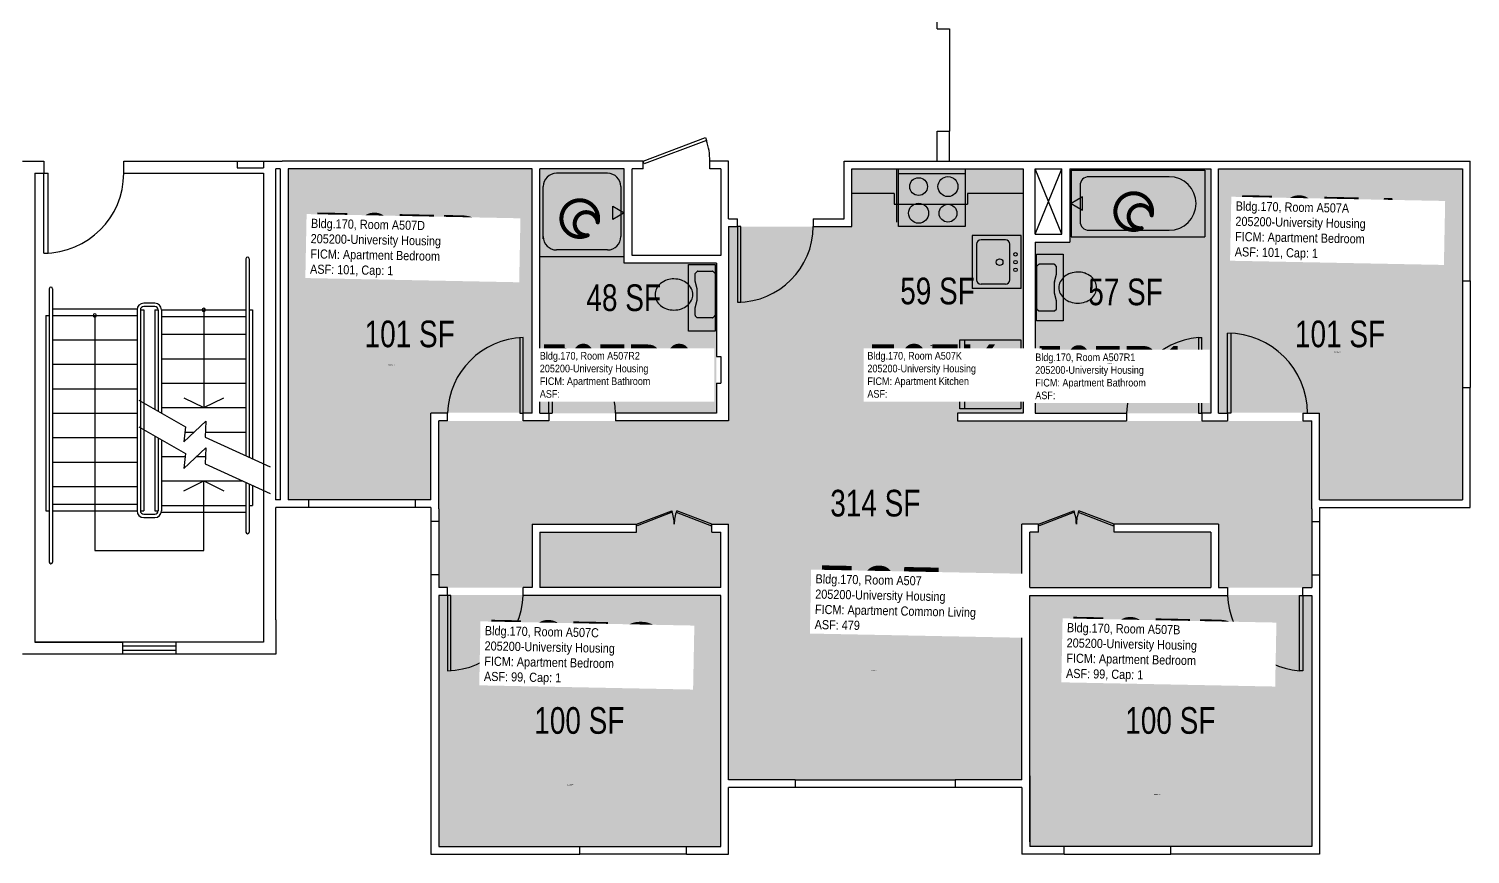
# Model space of a CAD drawing. Header units: inches. Extents: x -88 to 2438, y -52 to 1673.
# Drawn here: x 1789 to 2438, y -52 to 320 of the extents above; entities that cross this region are included whole.
import ezdxf
from ezdxf.enums import TextEntityAlignment as Align

# ---------------------------------------------------------------- set-up
doc = ezdxf.new("R2010")
doc.units = ezdxf.units.IN
doc.header["$LTSCALE"] = 10
doc.header["$MEASUREMENT"] = 0
doc.layers.get('0').update_dxf_attribs({"linetype": 'CONTINUOUS'})
for name, color, linetype in [('A-DOOR', 2, 'CONTINUOUS'), ('A-FLOR', 3, 'CONTINUOUS'), ('A-GLAZ', 1, 'CONTINUOUS'), ('A-IDEN-ICON', 4, 'CONTINUOUS'), ('A-IDEN-RNUM', 7, 'CONTINUOUS'), ('A-IDEN-SNUM', 4, 'CONTINUOUS'), ('A-IDEN-VNUM', 4, 'CONTINUOUS'), ('A-WALL', 5, 'CONTINUOUS'), ('AREA-TEXT', 3, 'CONTINUOUS'), ('Rooms-Category-Color', 7, 'CONTINUOUS'), ('Rooms-College-Color', 7, 'CONTINUOUS'), ('Rooms-Department-Color', 7, 'CONTINUOUS'), ('Rooms-Division-Color', 7, 'CONTINUOUS'), ('Rooms-Information', 7, 'CONTINUOUS')]:
    doc.layers.add(name, color=color, linetype=linetype)
doc.styles.add('CP_AREA', font='arial.ttf', dxfattribs={"height": 15})
doc.styles.add('CP_ROOMSNUMBER', font='arial.ttf', dxfattribs={"height": 1})
doc.styles.add('CP_ROOMVNUMBER', font='arial.ttf', dxfattribs={"width": 0.85, "height": 0.075})

# ---------------------------------------------------------------- blocks, each defined once
blk = doc.blocks.new('CPBATH')
at = {"color": 0, "linetype": 'ByBlock', "const_width": 0.0127}
for points in [[(0.0571, 0.0168, 0.861492), (-0.0551, 0, 1)], [(-0.0551, 0, 0.726902), (0.0487, -0.0337, 1)], [(0.0571, 0.0168, 0.729002), (-0.0084, -0.0042, 1)], [(-0.0084, -0.0042, 0.609468), (0.0487, -0.0337, 1)]]:
    blk.add_lwpolyline(points, format="xyb", dxfattribs=at)
at = {"color": 0, "linetype": 'ByBlock', "const_width": 0.00637}
for points in [[(0.0544, 0.0152, 1), (0.0599, 0.0184, 1)], [(0.0459, -0.0353, 1), (0.0515, -0.0321, 1)]]:
    blk.add_lwpolyline(points, format="xyb", close=True, dxfattribs=at)

msp = doc.modelspace()

# ---------------------------------------------------------------- hatches: boundary and pattern name
at = {"layer": 'Rooms-Category-Color', "true_color": 0x728ef3}
for points in [[(1969.54, 107.83), (1905.29, 107.83), (1905.29, 256.83), (2015.04, 256.83), (2015.04, 146.83), (1969.54, 146.83)], [(2056.75, 256.65), (2056.75, 214.15), (2098.25, 214.15), (2098.25, 146.65), (2018.75, 146.65), (2018.75, 256.65)], [(2159.25, 256.65), (2236.25, 256.65), (2236.25, 146.65), (2159.25, 146.65)], [(2257.25, 256.65), (2320.75, 256.65), (2320.75, 146.65), (2241.75, 146.65), (2241.75, 223.65), (2257.25, 223.65)], [(2433.79, 107.83), (2369.54, 107.83), (2369.54, 146.83), (2324.04, 146.83), (2324.04, 256.83), (2433.79, 256.83)], [(1973.25, 68.15), (1973.25, 143.15), (2103.75, 143.15), (2103.75, 230.65), (2159.25, 230.65), (2159.25, 146.65), (2206.76, 146.65), (2206.76, 143.15), (2366.25, 143.15), (2366.25, 68.15), (2324.25, 68.15), (2324.25, 96.65), (2277.25, 96.65), (2277.25, 93.15), (2320.75, 93.15), (2320.75, 68.15), (2239.25, 68.15), (2239.25, 93.15), (2243.25, 93.15), (2243.25, 96.65), (2235.75, 96.65), (2235.75, -18.35), (2103.75, -18.35), (2103.75, 96.65), (2096.25, 96.65), (2096.25, 93.15), (2100.25, 93.15), (2100.25, 68.15), (2018.75, 68.15), (2018.75, 93.15), (2062.25, 93.15), (2062.25, 96.65), (2015.25, 96.65), (2015.25, 68.15)], [(2100.04, -48.17), (1973.04, -48.17), (1973.04, 64.83), (2100.04, 64.83)], [(2239.04, -48.17), (2239.04, 64.83), (2366.04, 64.83), (2366.04, -48.17)]]:
    msp.add_hatch(color=171, dxfattribs=at).paths.add_polyline_path(points)
at = {"layer": 'Rooms-College-Color', "true_color": 0xadadad}
for points in [[(1969.54, 107.83), (1905.29, 107.83), (1905.29, 256.83), (2015.04, 256.83), (2015.04, 146.83), (1969.54, 146.83)], [(2056.75, 256.65), (2056.75, 214.15), (2098.25, 214.15), (2098.25, 146.65), (2018.75, 146.65), (2018.75, 256.65)], [(2159.25, 256.65), (2236.25, 256.65), (2236.25, 146.65), (2159.25, 146.65)], [(2257.25, 256.65), (2320.75, 256.65), (2320.75, 146.65), (2241.75, 146.65), (2241.75, 223.65), (2257.25, 223.65)], [(2433.79, 107.83), (2369.54, 107.83), (2369.54, 146.83), (2324.04, 146.83), (2324.04, 256.83), (2433.79, 256.83)], [(1973.25, 68.15), (1973.25, 143.15), (2103.75, 143.15), (2103.75, 230.65), (2159.25, 230.65), (2159.25, 146.65), (2206.76, 146.65), (2206.76, 143.15), (2366.25, 143.15), (2366.25, 68.15), (2324.25, 68.15), (2324.25, 96.65), (2277.25, 96.65), (2277.25, 93.15), (2320.75, 93.15), (2320.75, 68.15), (2239.25, 68.15), (2239.25, 93.15), (2243.25, 93.15), (2243.25, 96.65), (2235.75, 96.65), (2235.75, -18.35), (2103.75, -18.35), (2103.75, 96.65), (2096.25, 96.65), (2096.25, 93.15), (2100.25, 93.15), (2100.25, 68.15), (2018.75, 68.15), (2018.75, 93.15), (2062.25, 93.15), (2062.25, 96.65), (2015.25, 96.65), (2015.25, 68.15)], [(2100.04, -48.17), (1973.04, -48.17), (1973.04, 64.83), (2100.04, 64.83)], [(2239.04, -48.17), (2239.04, 64.83), (2366.04, 64.83), (2366.04, -48.17)]]:
    msp.add_hatch(color=253, dxfattribs=at).paths.add_polyline_path(points)
at = {"layer": 'Rooms-Department-Color', "true_color": 0x604aed}
for points in [[(1969.54, 107.83), (1905.29, 107.83), (1905.29, 256.83), (2015.04, 256.83), (2015.04, 146.83), (1969.54, 146.83)], [(2056.75, 256.65), (2056.75, 214.15), (2098.25, 214.15), (2098.25, 146.65), (2018.75, 146.65), (2018.75, 256.65)], [(2159.25, 256.65), (2236.25, 256.65), (2236.25, 146.65), (2159.25, 146.65)], [(2257.25, 256.65), (2320.75, 256.65), (2320.75, 146.65), (2241.75, 146.65), (2241.75, 223.65), (2257.25, 223.65)], [(2433.79, 107.83), (2369.54, 107.83), (2369.54, 146.83), (2324.04, 146.83), (2324.04, 256.83), (2433.79, 256.83)], [(1973.25, 68.15), (1973.25, 143.15), (2103.75, 143.15), (2103.75, 230.65), (2159.25, 230.65), (2159.25, 146.65), (2206.76, 146.65), (2206.76, 143.15), (2366.25, 143.15), (2366.25, 68.15), (2324.25, 68.15), (2324.25, 96.65), (2277.25, 96.65), (2277.25, 93.15), (2320.75, 93.15), (2320.75, 68.15), (2239.25, 68.15), (2239.25, 93.15), (2243.25, 93.15), (2243.25, 96.65), (2235.75, 96.65), (2235.75, -18.35), (2103.75, -18.35), (2103.75, 96.65), (2096.25, 96.65), (2096.25, 93.15), (2100.25, 93.15), (2100.25, 68.15), (2018.75, 68.15), (2018.75, 93.15), (2062.25, 93.15), (2062.25, 96.65), (2015.25, 96.65), (2015.25, 68.15)], [(2100.04, -48.17), (1973.04, -48.17), (1973.04, 64.83), (2100.04, 64.83)], [(2239.04, -48.17), (2239.04, 64.83), (2366.04, 64.83), (2366.04, -48.17)]]:
    msp.add_hatch(color=173, dxfattribs=at).paths.add_polyline_path(points)
at = {"layer": 'Rooms-Division-Color', "true_color": 0x604aed}
for points in [[(1969.54, 107.83), (1905.29, 107.83), (1905.29, 256.83), (2015.04, 256.83), (2015.04, 146.83), (1969.54, 146.83)], [(2056.75, 256.65), (2056.75, 214.15), (2098.25, 214.15), (2098.25, 146.65), (2018.75, 146.65), (2018.75, 256.65)], [(2159.25, 256.65), (2236.25, 256.65), (2236.25, 146.65), (2159.25, 146.65)], [(2257.25, 256.65), (2320.75, 256.65), (2320.75, 146.65), (2241.75, 146.65), (2241.75, 223.65), (2257.25, 223.65)], [(2433.79, 107.83), (2369.54, 107.83), (2369.54, 146.83), (2324.04, 146.83), (2324.04, 256.83), (2433.79, 256.83)], [(1973.25, 68.15), (1973.25, 143.15), (2103.75, 143.15), (2103.75, 230.65), (2159.25, 230.65), (2159.25, 146.65), (2206.76, 146.65), (2206.76, 143.15), (2366.25, 143.15), (2366.25, 68.15), (2324.25, 68.15), (2324.25, 96.65), (2277.25, 96.65), (2277.25, 93.15), (2320.75, 93.15), (2320.75, 68.15), (2239.25, 68.15), (2239.25, 93.15), (2243.25, 93.15), (2243.25, 96.65), (2235.75, 96.65), (2235.75, -18.35), (2103.75, -18.35), (2103.75, 96.65), (2096.25, 96.65), (2096.25, 93.15), (2100.25, 93.15), (2100.25, 68.15), (2018.75, 68.15), (2018.75, 93.15), (2062.25, 93.15), (2062.25, 96.65), (2015.25, 96.65), (2015.25, 68.15)], [(2100.04, -48.17), (1973.04, -48.17), (1973.04, 64.83), (2100.04, 64.83)], [(2239.04, -48.17), (2239.04, 64.83), (2366.04, 64.83), (2366.04, -48.17)]]:
    msp.add_hatch(color=173, dxfattribs=at).paths.add_polyline_path(points)

# ---------------------------------------------------------------- linework, layer by layer
for p, q in [((2049.25, 254.62), (2026.25, 254.62)), ((2179.25, 256.65), (2179.25, 232.65)), ((2180.25, 230.65), (2180.25, 256.65)), ((2180.25, 254.57), (2210.25, 254.57)), ((2210.25, 256.65), (2210.25, 230.65)), ((2257.88, 256.02), (2257.88, 226.02)), ((2257.88, 256.02), (2318.13, 256.02)), ((2302.06, 253.07), (2265.91, 253.07)), ((2318.13, 256.02), (2318.13, 226.02)), ((2020.25, 225.12), (2020.25, 248.62)), ((2055.25, 248.62), (2055.25, 226.12)), ((2261.89, 249.06), (2261.89, 232.99)), ((2178.25, 245.58), (2159.25, 245.58)), ((2178.25, 245.58), (2178.25, 240.65)), ((2178.25, 240.65), (2211.18, 240.65)), ((2236.25, 245.58), (2211.18, 245.58)), ((2211.18, 245.58), (2211.18, 240.65)), ((2263.07, 244.02), (2257.88, 241.02)), ((2257.88, 241.02), (2263.07, 238.02)), ((2263.07, 238.02), (2263.07, 244.02)), ((2051.56, 233.87), (2051.56, 239.87)), ((2051.56, 239.87), (2056.75, 236.87)), ((2056.75, 236.87), (2051.56, 233.87)), ((2210.25, 230.65), (2180.25, 230.65)), ((2265.91, 228.97), (2302.06, 228.97)), ((2213.35, 226.69), (2213.35, 202.69)), ((2235.35, 226.69), (2213.35, 226.69)), ((2215.35, 222.69), (2215.35, 206.69)), ((2228.35, 224.69), (2217.35, 224.69)), ((2230.35, 206.69), (2230.35, 222.69)), ((2235.35, 202.69), (2235.35, 226.69)), ((2257.88, 226.02), (2318.13, 226.02)), ((2018.75, 217.15), (2056.75, 217.15)), ((2049.25, 220.12), (2026.25, 220.12)), ((2242.38, 218.23), (2254.38, 218.23)), ((2242.38, 188.23), (2242.38, 218.23)), ((2254.38, 218.23), (2254.38, 188.23)), ((2085.63, 213.52), (2097.63, 213.52)), ((2085.63, 183.52), (2085.63, 213.52)), ((2088.63, 209.56), (2089.51, 210.44)), ((2088.63, 206.12), (2088.63, 209.56)), ((2089.8, 210.56), (2096.45, 210.56)), ((2096.75, 210.44), (2097.63, 209.56)), ((2097.63, 213.52), (2097.63, 183.52)), ((2097.63, 209.56), (2097.63, 190.73)), ((2243.26, 213.53), (2242.38, 212.65)), ((2242.38, 212.65), (2242.38, 193.82)), ((2250.2, 213.65), (2243.55, 213.65)), ((2250.39, 205.7), (2251.38, 209.15)), ((2251.38, 212.65), (2250.5, 213.53)), ((2251.38, 209.15), (2251.38, 212.65)), ((2089.61, 202.62), (2088.64, 206)), ((2089.63, 197.62), (2089.63, 202.5)), ((2235.35, 202.69), (2213.35, 202.69)), ((2228.35, 204.69), (2217.35, 204.69)), ((2250.38, 200.71), (2250.38, 205.59)), ((2088.64, 194.12), (2089.61, 197.5)), ((2251.38, 197.15), (2250.39, 200.59)), ((2251.38, 193.82), (2251.38, 197.15)), ((2088.63, 190.73), (2088.63, 194)), ((2089.63, 189.56), (2088.75, 190.44)), ((2096.45, 189.56), (2089.63, 189.56)), ((2097.51, 190.44), (2096.75, 189.68)), ((2254.38, 188.23), (2242.38, 188.23)), ((2242.5, 193.53), (2243.38, 192.65)), ((2243.38, 192.65), (2250.38, 192.65)), ((2250.38, 192.65), (2251.26, 193.53)), ((2097.63, 183.52), (2085.63, 183.52)), ((2207.75, 148.65), (2207.75, 179.65)), ((2207.75, 179.65), (2235.25, 179.65)), ((2210, 148.65), (2210, 179.65)), ((2235.25, 179.65), (2235.25, 148.65)), ((2235.25, 148.65), (2207.75, 148.65))]:
    msp.add_line(p, q)
for centre, radius in [((2202.47, 248.64), 4.5), ((2189.25, 248.64), 4), ((2189.25, 236.65), 4.5), ((2202.47, 236.65), 4), ((2225.73, 214.65), 1.5), ((2232.85, 218.15), 0.791), ((2232.85, 214.65), 0.791), ((2232.85, 211.15), 0.791)]:
    msp.add_circle(centre, radius)
for centre, radius, start, end in [((2026.25, 248.62), 6, 90, 180), ((2049.25, 248.62), 6, 0, 90), ((2265.91, 249.06), 4.02, 90, 180), ((2302.06, 241.02), 12.05, 270, 90), ((2265.91, 232.99), 4.02, 180, 270), ((2026.25, 226.12), 6, 180, 270), ((2049.25, 226.12), 6, 270, 0), ((2217.35, 222.69), 2, 90, 180), ((2228.35, 222.69), 2, 0, 90), ((2089.8, 210.14), 0.418, 90, 135), ((2096.45, 210.14), 0.418, 45, 90), ((2243.55, 213.23), 0.418, 90, 135), ((2250.2, 213.23), 0.418, 45, 90), ((2259.48, 202.49), 7.26, 129.47246, 153.29881), ((2260.33, 201.47), 8.59, 108.83538, 129.47246), ((2260.88, 199.85), 10.29, 90, 108.83538), ((2261.4, 202.29), 7.87, 71.16462, 93.77544), ((2260.89, 200.82), 9.43, 50.52754, 71.16462), ((2262.27, 202.49), 7.26, 26.70119, 50.52754), ((2076.43, 200.06), 5.8, 153.29881, 180), ((2077.73, 199.41), 7.26, 129.47246, 153.29881), ((2079.11, 197.73), 9.43, 108.83538, 129.47246), ((2078.61, 199.21), 7.87, 86.22456, 108.83538), ((2079.13, 196.77), 10.29, 71.16462, 90), ((2079.68, 198.38), 8.59, 50.52754, 71.16462), ((2080.52, 199.41), 7.26, 26.70119, 50.52754), ((2081.82, 200.06), 5.8, 0, 26.70119), ((2089.05, 206.12), 0.418, 180, 195.9454), ((2089.21, 202.5), 0.418, 0, 15.9454), ((2217.35, 206.69), 2, 180, 270), ((2228.35, 206.69), 2, 270, 0), ((2250.8, 205.59), 0.418, 164.0546, 180), ((2258.18, 203.15), 5.8, 153.29881, 180), ((2258.18, 203.15), 5.8, 180, 206.70119), ((2263.57, 203.15), 5.8, 0, 26.70119), ((2263.57, 203.15), 5.8, 333.29881, 0), ((2076.43, 200.06), 5.8, 180, 206.70119), ((2077.73, 200.72), 7.26, 206.70119, 230.52754), ((2078.58, 201.74), 8.59, 230.52754, 251.16462), ((2079.68, 201.74), 8.59, 288.83538, 309.47246), ((2080.52, 200.72), 7.26, 309.47246, 333.29881), ((2081.82, 200.06), 5.8, 333.29881, 0), ((2089.21, 197.62), 0.418, 344.0546, 0), ((2250.8, 200.71), 0.418, 180, 195.9454), ((2259.48, 203.8), 7.26, 206.70119, 230.52754), ((2260.33, 204.83), 8.59, 230.52754, 251.16462), ((2260.88, 206.44), 10.29, 251.16462, 270), ((2260.88, 206.44), 10.29, 270, 288.83538), ((2261.43, 204.83), 8.59, 288.83538, 309.47246), ((2262.27, 203.8), 7.26, 309.47246, 333.29881), ((2079.13, 203.35), 10.29, 251.16462, 270), ((2079.13, 203.35), 10.29, 270, 288.83538), ((2089.05, 190.73), 0.418, 180, 225), ((2096.45, 189.98), 0.418, 270, 315), ((2097.21, 190.73), 0.418, 315, 0), ((2242.8, 193.82), 0.418, 180, 225), ((2250.96, 193.82), 0.418, 315, 0), ((2090.63, 166.15), 9, 160.77064, 180), ((2089.36, 166.59), 7.65, 139.89909, 160.77064), ((2088.55, 167.27), 6.59, 116.19159, 139.89909), ((2088.03, 168.33), 5.42, 90, 116.19159), ((2088.03, 168.33), 5.42, 63.80841, 90), ((2087.51, 167.27), 6.59, 40.10091, 63.80841), ((2086.7, 166.59), 7.65, 19.22936, 40.10091), ((2085.43, 166.15), 9, 0, 19.22936), ((2254.57, 166.15), 9, 160.77064, 180), ((2253.29, 166.59), 7.65, 139.89909, 160.77064), ((2252.48, 167.27), 6.59, 116.19159, 139.89909), ((2251.97, 168.33), 5.42, 90, 116.19159), ((2251.97, 168.33), 5.42, 63.80841, 90), ((2251.45, 167.27), 6.59, 40.10091, 63.80841), ((2250.64, 166.59), 7.65, 19.22936, 40.10091), ((2249.36, 166.15), 9, 0, 19.22936), ((2090.63, 166.15), 9, 180, 199.22936), ((2089.36, 165.7), 7.65, 199.22936, 220.10091), ((2086.7, 165.7), 7.65, 319.89909, 340.77064), ((2085.43, 166.15), 9, 340.77064, 0), ((2254.57, 166.15), 9, 180, 199.22936), ((2253.29, 165.7), 7.65, 199.22936, 220.10091), ((2250.64, 165.7), 7.65, 319.89909, 340.77064), ((2249.36, 166.15), 9, 340.77064, 0), ((2088.55, 165.02), 6.59, 220.10091, 243.80841), ((2088.03, 163.97), 5.42, 243.80841, 270), ((2088.03, 163.97), 5.42, 270, 296.19159), ((2087.51, 165.02), 6.59, 296.19159, 319.89909), ((2252.48, 165.02), 6.59, 220.10091, 243.80841), ((2251.97, 163.97), 5.42, 243.80841, 270), ((2251.97, 163.97), 5.42, 270, 296.19159), ((2251.45, 165.02), 6.59, 296.19159, 319.89909)]:
    msp.add_arc(centre, radius, start, end)
at = {"layer": 'A-DOOR'}
for p, q in [((2065.25, 260.15), (2093.32, 270.74)), ((2093.82, 269.41), (2065.75, 258.83)), ((2093.32, 270.74), (2093.82, 269.41)), ((2065.75, 258.83), (2065.25, 260.15)), ((1795.46, 218.65), (1795.46, 254.65)), ((1795.46, 254.65), (1797.46, 254.65)), ((1797.46, 218.65), (1797.46, 254.65)), ((2109.25, 230.65), (2107.75, 230.65)), ((2107.75, 230.65), (2107.75, 196.65)), ((2109.25, 196.65), (2109.25, 230.65)), ((1795.46, 218.65), (1797.46, 218.65)), ((2107.75, 196.65), (2109.25, 196.65)), ((2328.25, 146.65), (2328.25, 182.65)), ((2329.75, 182.65), (2329.75, 146.65)), ((2009.75, 180.65), (2009.75, 146.65)), ((2011.25, 146.65), (2011.25, 180.65)), ((2022.75, 146.65), (2022.75, 176.65)), ((2022.75, 176.65), (2024.25, 176.65)), ((2024.25, 176.65), (2024.25, 146.65)), ((2315.25, 180.65), (2315.25, 146.65)), ((2315.25, 180.65), (2316.75, 180.65)), ((2316.75, 146.65), (2316.75, 180.65)), ((2009.75, 146.65), (2011.25, 146.65)), ((2022.75, 146.65), (2024.25, 146.65)), ((2315.25, 146.65), (2316.75, 146.65)), ((2329.75, 146.65), (2328.25, 146.65)), ((2062.25, 96.65), (2078.13, 102.73)), ((2078.38, 102.07), (2062.51, 95.99)), ((2078.13, 102.73), (2078.38, 102.07)), ((2080.38, 102.73), (2080.13, 102.07)), ((2080.13, 102.07), (2096, 95.99)), ((2096.25, 96.65), (2080.38, 102.73)), ((2243.25, 96.65), (2259.13, 102.73)), ((2259.38, 102.07), (2243.51, 95.99)), ((2259.13, 102.73), (2259.38, 102.07)), ((2261.38, 102.73), (2261.13, 102.07)), ((2261.13, 102.07), (2277, 95.99)), ((2277.25, 96.65), (2261.38, 102.73)), ((2062.51, 95.99), (2062.25, 96.65)), ((2096, 95.99), (2096.25, 96.65)), ((2243.51, 95.99), (2243.25, 96.65)), ((2277, 95.99), (2277.25, 96.65)), ((1977.25, 64.65), (1977.25, 30.65)), ((1978.75, 64.65), (1977.25, 64.65)), ((1978.75, 30.65), (1978.75, 64.65)), ((2360.75, 64.65), (2362.25, 64.65)), ((2360.75, 30.65), (2360.75, 64.65)), ((2362.25, 64.65), (2362.25, 30.65)), ((2362.25, 30.65), (2360.75, 30.65))]:
    msp.add_line(p, q, dxfattribs=at)
for centre, radius, start, end in [((2068.06, 260.52), 27.2, 359.22408, 19.05218), ((1795.46, 254.65), 36, 270, 0), ((2107.75, 230.65), 34, 270, 0), ((2328.25, 146.65), 36, 0, 90), ((2012.21, 145.69), 34.97, 91.57576, 178.42424), ((2022.98, 146.9), 29.77, 359.51034, 87.55206), ((2318.36, 145.15), 35.64, 94.99827, 177.58607), ((2062.25, 96.65), 17, 0, 20.97746), ((2096.25, 96.65), 17, 159.02254, 180), ((2243.25, 96.65), 17, 0, 20.97746), ((2277.25, 96.65), 17, 159.02254, 180), ((1976.29, 65.61), 34.97, 271.57576, 358.42424), ((2363.89, 66.18), 35.67, 182.4645, 264.95117)]:
    msp.add_arc(centre, radius, start, end, dxfattribs=at)
at = {"layer": 'A-FLOR'}
for p, q in [((2253.75, 227.15), (2241.75, 256.65)), ((2241.75, 227.15), (2253.75, 256.65)), ((1886.46, 216.15), (1886.46, 127.54)), ((1887.96, 216.15), (1887.96, 126.86)), ((1797.96, 202.65), (1797.96, 79.65)), ((1799.46, 202.65), (1799.46, 79.65)), ((1845.46, 196.15), (1840.46, 196.15)), ((1845.46, 194.65), (1840.46, 194.65)), ((1796.46, 190.65), (1797.96, 190.65)), ((1796.46, 190.65), (1796.46, 102.65)), ((1799.46, 193.65), (1837.5, 193.65)), ((1799.46, 190.65), (1837.46, 190.65)), ((1818.46, 190.65), (1818.46, 84.86)), ((1837.46, 193.15), (1837.46, 102.65)), ((1838.96, 193.15), (1838.96, 102.65)), ((1838.96, 193.15), (1840.46, 193.15)), ((1840.46, 193.15), (1840.46, 102.65)), ((1845.46, 193.15), (1846.96, 193.15)), ((1845.46, 193.15), (1845.46, 148.38)), ((1846.96, 193.15), (1846.96, 147.53)), ((1848.46, 193.15), (1848.46, 146.68)), ((1848.46, 193.15), (1886.46, 193.15)), ((1848.46, 190.15), (1886.46, 190.15)), ((1867.46, 193.15), (1867.46, 149.15)), ((1887.96, 193.15), (1889.46, 193.15)), ((1889.46, 193.15), (1889.46, 126.18)), ((1848.46, 182.15), (1886.46, 182.15)), ((1799.46, 179.65), (1837.46, 179.65)), ((1848.46, 171.15), (1886.46, 171.15)), ((1799.46, 168.65), (1837.46, 168.65)), ((1799.46, 157.65), (1837.46, 157.65)), ((1848.46, 160.15), (1886.46, 160.15)), ((1838.2, 152.5), (1859.31, 140.53)), ((1858.46, 153.54), (1867.46, 149.15)), ((1867.46, 149.15), (1876.46, 153.54)), ((1799.46, 146.65), (1837.46, 146.65)), ((1848.46, 149.15), (1886.46, 149.15)), ((1858.48, 133.68), (1868.43, 143.06)), ((1868.43, 143.06), (1868.13, 135.84)), ((1838.2, 140.5), (1859.31, 128.53)), ((1845.46, 136.38), (1845.46, 102.65)), ((1859.31, 140.53), (1858.48, 133.68)), ((1859.02, 138.15), (1863.22, 138.15)), ((1868.23, 138.15), (1886.46, 138.15)), ((1799.46, 135.65), (1837.46, 135.65)), ((1846.96, 135.53), (1846.96, 102.65)), ((1848.46, 134.68), (1848.46, 102.65)), ((1858.48, 121.68), (1868.43, 131.06)), ((1868.13, 135.84), (1897.45, 122.56)), ((1868.43, 131.06), (1868.13, 123.84)), ((1799.46, 124.65), (1837.46, 124.65)), ((1848.46, 127.15), (1859.14, 127.15)), ((1859.31, 128.53), (1858.48, 121.68)), ((1864.28, 127.15), (1868.27, 127.15)), ((1868.13, 123.84), (1897.45, 110.56)), ((1799.46, 113.65), (1837.46, 113.65)), ((1848.46, 116.15), (1885.11, 116.15)), ((1858.46, 111.76), (1867.46, 116.15)), ((1867.46, 84.86), (1867.46, 116.15)), ((1867.46, 116.15), (1876.46, 111.76)), ((1886.46, 115.54), (1886.46, 93.15)), ((1887.96, 114.86), (1887.96, 93.15)), ((1889.46, 114.18), (1889.46, 105.15)), ((1799.46, 105.65), (1837.46, 105.65)), ((1848.46, 105.15), (1886.46, 105.15)), ((1887.96, 105.15), (1889.46, 105.15)), ((1796.46, 102.65), (1797.96, 102.65)), ((1799.46, 102.65), (1837.46, 102.65)), ((1838.96, 102.65), (1840.46, 102.65)), ((1840.46, 101.15), (1845.46, 101.15)), ((1840.46, 99.65), (1845.46, 99.65)), ((1845.46, 102.65), (1846.96, 102.65)), ((1848.46, 102.15), (1886.46, 102.15)), ((1818.46, 84.86), (1867.46, 84.86)), ((1830.96, 41.9), (1854.96, 41.9)), ((1830.96, 39.9), (1854.96, 39.9))]:
    msp.add_line(p, q, dxfattribs=at)
for centre, radius, start, end in [((1887.21, 216.15), 0.75, 0, 180), ((1798.71, 202.65), 0.75, 0, 180), ((1840.46, 193.15), 3, 90, 180), ((1840.46, 193.15), 1.5, 90, 180), ((1845.46, 193.15), 3, 0, 90), ((1845.46, 193.15), 1.5, 0, 90), ((1818.46, 190.65), 0.75, 90, 270), ((1818.46, 190.65), 0.75, 270, 90), ((1867.46, 193.15), 0.75, 90, 270), ((1867.46, 193.15), 0.75, 270, 90), ((1840.46, 102.65), 3, 180, 270), ((1840.46, 102.65), 1.5, 180, 270), ((1845.46, 102.65), 3, 270, 0), ((1845.46, 102.65), 1.5, 270, 0), ((1887.21, 93.15), 0.75, 180, 0), ((1798.71, 79.65), 0.75, 180, 0)]:
    msp.add_arc(centre, radius, start, end, dxfattribs=at)
at = {"layer": 'A-GLAZ'}
for p, q in [((2434, 206.15), (2434, 158.15)), ((2437.5, 206.15), (2437.5, 158.15)), ((1962.75, 107.65), (1914.75, 107.65)), ((1962.75, 104.15), (1914.75, 104.15)), ((1969.75, 97.9), (1969.75, 73.9)), ((1973.25, 97.9), (1973.25, 73.9)), ((2366.25, 97.9), (2366.25, 73.9)), ((2369.75, 97.9), (2369.75, 73.9)), ((2133.75, -18.35), (2205.75, -18.35)), ((2205.75, -21.85), (2133.75, -21.85)), ((2036.75, -48.35), (2084.75, -48.35)), ((2084.75, -51.85), (2036.75, -51.85)), ((2302.75, -48.35), (2254.75, -48.35)), ((2254.75, -51.85), (2302.75, -51.85))]:
    msp.add_line(p, q, dxfattribs=at)
at = {"layer": 'A-WALL'}
for p, q in [((2197.67, 319.65), (2197.67, 326.15)), ((2197.67, 319.65), (2203.17, 319.65)), ((2203.17, 319.65), (2203.17, 273.65)), ((2197.67, 273.65), (2203.17, 273.65)), ((2197.67, 260.15), (2197.67, 273.65)), ((2203.17, 260.15), (2203.17, 273.65)), ((1785.96, 260.15), (1795.46, 260.15)), ((1795.46, 260.15), (1795.46, 254.65)), ((1831.46, 260.15), (1882.46, 260.15)), ((1831.46, 254.65), (1831.46, 260.15)), ((1882.46, 260.15), (1882.46, 257.15)), ((1882.46, 260.15), (1894.46, 260.15)), ((1894.46, 260.15), (1894.46, 257.15)), ((1894.46, 260.15), (1899.96, 260.15)), ((1899.96, 260.15), (1902.75, 260.15)), ((2065.25, 260.15), (1902.75, 260.15)), ((2065.25, 256.65), (2065.25, 260.15)), ((2103.75, 260.15), (2095.25, 260.15)), ((2095.25, 256.65), (2095.25, 260.15)), ((2103.75, 234.15), (2103.75, 260.15)), ((2155.75, 260.15), (2437.5, 260.15)), ((2155.75, 234.15), (2155.75, 260.15)), ((2437.5, 256.65), (2437.5, 260.15)), ((2437.5, 206.15), (2437.5, 260.15)), ((1791.46, 254.65), (1795.46, 254.65)), ((1791.46, 254.65), (1791.46, 43.65)), ((1831.46, 254.65), (1894.46, 254.65)), ((1882.46, 257.15), (1894.46, 257.15)), ((1894.46, 254.65), (1894.46, 43.65)), ((1901.96, 256.65), (1899.96, 256.65)), ((1899.96, 107.65), (1899.96, 256.65)), ((1902, 107.65), (1902, 256.65)), ((1905.5, 256.65), (1905.5, 107.65)), ((2015.25, 256.65), (1905.5, 256.65)), ((2015.25, 146.65), (2015.25, 256.65)), ((2018.75, 146.65), (2018.75, 256.65)), ((2056.75, 256.65), (2018.75, 256.65)), ((2056.75, 214.15), (2056.75, 256.65)), ((2060.25, 217.65), (2060.25, 256.65)), ((2065.25, 256.65), (2060.25, 256.65)), ((2100.25, 256.65), (2095.25, 256.65)), ((2100.25, 256.65), (2100.25, 217.65)), ((2159.25, 230.65), (2159.25, 256.65)), ((2159.25, 256.65), (2236.25, 256.65)), ((2236.25, 256.65), (2236.25, 146.65)), ((2241.75, 227.15), (2241.75, 256.65)), ((2241.75, 256.65), (2253.75, 256.65)), ((2253.75, 227.15), (2253.75, 256.65)), ((2257.25, 256.65), (2257.25, 223.65)), ((2257.25, 256.65), (2320.75, 256.65)), ((2320.75, 256.65), (2320.75, 146.65)), ((2324.25, 146.65), (2324.25, 256.65)), ((2324.25, 256.65), (2434, 256.65)), ((2434, 256.65), (2434, 206.15)), ((2103.75, 234.15), (2107.75, 234.15)), ((2107.75, 230.65), (2107.75, 234.15)), ((2141.75, 234.15), (2141.75, 230.65)), ((2141.75, 234.15), (2155.75, 234.15)), ((2103.75, 230.65), (2107.75, 230.65)), ((2103.75, 230.65), (2103.75, 143.15)), ((2141.75, 230.65), (2159.25, 230.65)), ((2241.75, 227.15), (2253.75, 227.15)), ((2241.75, 223.65), (2241.75, 172.15)), ((2241.75, 223.65), (2257.25, 223.65)), ((2098.25, 214.15), (2056.75, 214.15)), ((2100.25, 217.65), (2060.25, 217.65)), ((2098.25, 214.15), (2098.25, 172.15)), ((2434, 206.15), (2437.5, 206.15)), ((2098.25, 172.15), (2100.25, 172.15)), ((2100.25, 172.15), (2100.25, 160.15)), ((2239.74, 172.15), (2239.74, 160.15)), ((2241.75, 172.15), (2239.74, 172.15)), ((2098.25, 160.15), (2100.25, 160.15)), ((2098.25, 160.15), (2098.25, 146.65)), ((2241.75, 160.15), (2239.74, 160.15)), ((2241.75, 160.15), (2241.75, 146.65)), ((2434, 158.15), (2437.5, 158.15)), ((2434, 158.15), (2434, 107.65)), ((2437.5, 104.15), (2437.5, 158.15)), ((1969.75, 107.65), (1969.75, 146.65)), ((1977.25, 146.65), (1969.75, 146.65)), ((1973.25, 103.65), (1973.25, 143.15)), ((1977.25, 143.15), (1973.25, 143.15)), ((1977.25, 143.15), (1977.25, 146.65)), ((2015.25, 146.65), (2011.25, 146.65)), ((2011.25, 143.15), (2011.25, 146.65)), ((2022.75, 143.15), (2011.25, 143.15)), ((2018.75, 146.65), (2022.75, 146.65)), ((2022.75, 146.65), (2022.75, 143.15)), ((2022.75, 146.65), (2022.75, 143.15)), ((2098.25, 146.65), (2052.75, 146.65)), ((2052.75, 146.65), (2052.75, 143.15)), ((2103.75, 143.15), (2052.75, 143.15)), ((2236.25, 146.65), (2206.76, 146.65)), ((2206.76, 146.65), (2206.76, 143.15)), ((2206.76, 143.15), (2236.25, 143.15)), ((2236.25, 143.15), (2282.75, 143.15)), ((2241.75, 146.65), (2282.75, 146.65)), ((2259.38, 146.65), (2278.75, 146.65)), ((2282.75, 146.65), (2282.75, 143.15)), ((2320.75, 146.65), (2316.75, 146.65)), ((2316.75, 146.65), (2316.75, 143.15)), ((2316.75, 143.15), (2328.25, 143.15)), ((2324.25, 146.65), (2328.25, 146.65)), ((2328.25, 146.65), (2328.25, 143.15)), ((2328.25, 146.65), (2328.25, 143.15)), ((2362.25, 146.65), (2369.75, 146.65)), ((2362.25, 146.65), (2362.25, 143.15)), ((2362.25, 143.15), (2366.25, 143.15)), ((2366.25, 103.65), (2366.25, 143.15)), ((2369.75, 107.65), (2369.75, 146.65)), ((1902, 107.65), (1899.86, 107.65)), ((1902.75, 104.15), (1899.96, 104.15)), ((1899.96, 53.65), (1899.96, 104.15)), ((1914.75, 104.15), (1902.75, 104.15)), ((1914.75, 107.65), (1905.5, 107.65)), ((1914.75, 104.15), (1914.75, 107.65)), ((1962.75, 104.15), (1962.75, 107.65)), ((1969.75, 107.65), (1962.75, 107.65)), ((1969.75, 104.15), (1962.75, 104.15)), ((1969.75, 104.15), (1969.75, 97.9)), ((2369.75, 107.65), (2434, 107.65)), ((2369.75, 104.15), (2437.5, 104.15)), ((2369.75, 104.15), (2369.75, 97.9)), ((1973.25, 97.9), (1969.75, 97.9)), ((1973.25, 103.65), (1973.25, 97.9)), ((2366.25, 103.65), (2366.25, 97.9)), ((2366.25, 97.9), (2369.75, 97.9)), ((2015.25, 96.65), (2015.25, 68.15)), ((2015.25, 96.65), (2062.25, 96.65)), ((2018.75, 93.15), (2018.75, 68.15)), ((2018.75, 93.15), (2062.25, 93.15)), ((2062.25, 93.15), (2062.25, 96.65)), ((2096.25, 96.65), (2103.75, 96.65)), ((2096.25, 93.15), (2096.25, 96.65)), ((2096.25, 93.15), (2100.25, 93.15)), ((2100.25, 68.15), (2100.25, 93.15)), ((2103.75, -18.35), (2103.75, 96.65)), ((2235.75, -18.35), (2235.75, 96.65)), ((2243.25, 96.65), (2235.75, 96.65)), ((2239.25, 68.15), (2239.25, 93.15)), ((2243.25, 93.15), (2239.25, 93.15)), ((2243.25, 93.15), (2243.25, 96.65)), ((2324.25, 96.65), (2277.25, 96.65)), ((2277.25, 93.15), (2277.25, 96.65)), ((2320.75, 93.15), (2277.25, 93.15)), ((2320.75, 93.15), (2320.75, 68.15)), ((2324.25, 96.65), (2324.25, 68.15)), ((1973.25, 73.9), (1969.75, 73.9)), ((1969.75, 73.9), (1969.75, -51.85)), ((1973.25, 73.9), (1973.25, 68.15)), ((2366.25, 73.9), (2369.75, 73.9)), ((2366.25, 73.9), (2366.25, 68.15)), ((2369.75, 73.9), (2369.75, -51.85)), ((1977.25, 68.15), (1973.25, 68.15)), ((1977.25, 64.65), (1977.25, 68.15)), ((2015.25, 68.15), (2011.25, 68.15)), ((2011.25, 64.65), (2011.25, 68.15)), ((2100.25, 68.15), (2018.75, 68.15)), ((2239.25, 68.15), (2320.75, 68.15)), ((2324.25, 68.15), (2328.25, 68.15)), ((2328.25, 68.15), (2328.25, 64.65)), ((2362.25, 64.65), (2362.25, 68.15)), ((2362.25, 68.15), (2366.25, 68.15)), ((1977.25, 64.65), (1973.25, 64.65)), ((1973.25, 64.65), (1973.25, -48.35)), ((2100.25, 64.65), (2011.25, 64.65)), ((2100.25, -16.6), (2100.25, 64.65)), ((2239.25, -16.6), (2239.25, 64.65)), ((2239.25, 64.65), (2328.25, 64.65)), ((2362.25, 64.65), (2366.25, 64.65)), ((2366.25, 64.65), (2366.25, -48.35)), ((1899.96, 53.65), (1899.96, 50.15)), ((1899.96, 50.15), (1899.96, 38.15)), ((1830.96, 43.65), (1791.46, 43.65)), ((1791.46, 43.65), (1830.96, 43.65)), ((1854.96, 43.65), (1830.96, 43.65)), ((1830.96, 43.65), (1830.96, 38.15)), ((1894.46, 43.65), (1854.96, 43.65)), ((1854.96, 43.65), (1854.96, 38.15)), ((1830.96, 38.15), (1785.96, 38.15)), ((1854.96, 38.15), (1830.96, 38.15)), ((1899.96, 38.15), (1854.96, 38.15)), ((2100.25, -48.35), (2100.25, -16.6)), ((2133.75, -18.35), (2103.75, -18.35)), ((2133.75, -18.35), (2133.75, -21.85)), ((2205.75, -18.35), (2205.75, -21.85)), ((2235.75, -18.35), (2205.75, -18.35)), ((2239.25, -46.35), (2239.25, -16.6)), ((2239.25, -16.6), (2239.25, -48.35)), ((2103.75, -51.85), (2103.75, -21.85)), ((2133.75, -21.85), (2103.75, -21.85)), ((2235.75, -21.85), (2205.75, -21.85)), ((2235.75, -21.85), (2235.75, -51.85)), ((1969.75, -51.85), (2036.75, -51.85)), ((1973.25, -48.35), (2036.75, -48.35)), ((2036.75, -51.85), (2036.75, -48.35)), ((2084.75, -51.85), (2084.75, -48.35)), ((2084.75, -48.35), (2100.25, -48.35)), ((2084.75, -51.85), (2103.75, -51.85)), ((2254.75, -51.85), (2235.75, -51.85)), ((2254.75, -48.35), (2239.25, -48.35)), ((2254.75, -51.85), (2254.75, -48.35)), ((2302.75, -51.85), (2302.75, -48.35)), ((2366.25, -48.35), (2302.75, -48.35)), ((2369.75, -51.85), (2302.75, -51.85))]:
    msp.add_line(p, q, dxfattribs=at)

# ---------------------------------------------------------------- block references
at = {"layer": 'A-IDEN-ICON', "xscale": 144.0000000024036, "yscale": 144.0000000024036, "zscale": 144.0000000024036, "rotation": 331.2590816509103}
for p in [(2036.45, 234.38), (2285.78, 237.54)]:
    msp.add_blockref('CPBATH', p, dxfattribs=at)

# ---------------------------------------------------------------- texts
at = {"layer": 'A-IDEN-RNUM', "style": 'CP_ROOMSNUMBER'}
for s, p in [('0507-K0', (2194.54, 176.93)), ('0507-R1', (2274.26, 168.77)), ('0507-R2', (2049.38, 164.76))]:
    msp.add_text(s, height=0.36, dxfattribs=at).set_placement(p)
for s, rotation, p in [('0507-A0', 358.86725, (2376.22, 173.98)), ('0507-D0', 358.9, (1950.64, 168.2)), ('0507-00', 358.9, (2168, 30.59)), ('0507-C0', 358.86725, (2031.12, -20.79)), ('0507-B0', 358.9, (2295.13, -25.18))]:
    msp.add_text(s, height=0.36, rotation=rotation, dxfattribs=at).set_placement(p)
at = {"layer": 'A-IDEN-SNUM', "style": 'CP_ROOMSNUMBER'}
for s, p in [('1700A507K0', (2194.54, 176.93)), ('1700A507R1', (2274.26, 168.77)), ('1700A507R2', (2049.38, 164.76))]:
    msp.add_text(s, height=0.36, dxfattribs=at).set_placement(p)
for s, rotation, p in [('1700A507A0', 358.86725, (2376.22, 173.98)), ('1700A507D0', 358.9, (1950.64, 168.2)), ('1700A50700', 358.9, (2168, 30.59)), ('1700A507C0', 358.86725, (2031.12, -20.79)), ('1700A507B0', 358.9, (2295.13, -25.18))]:
    msp.add_text(s, height=0.36, rotation=rotation, dxfattribs=at).set_placement(p)
at = {"layer": 'A-IDEN-VNUM', "style": 'CP_ROOMVNUMBER', "width": 0.85}
for s, rotation, p in [('507A', 358.8713, (2331.5, 216.04)), ('507D', 358.86725, (1915.29, 208.24)), ('507', 358.86725, (2142.41, 49.41)), ('507C', 358.86725, (1993.56, 24.92)), ('507B', 358.86725, (2255.55, 26.27))]:
    msp.add_text(s, height=28.8, rotation=rotation, dxfattribs=at).set_placement(p)
at = {"layer": 'A-IDEN-VNUM', "style": 'CP_ROOMVNUMBER'}
for s, width, p in [('507R2', 0.7, (2018.75, 153.56)), ('507K', 0.75, (2166.19, 153.56, 0)), ('507R1', 0.7, (2241.75, 152.89))]:
    msp.add_text(s, height=24, dxfattribs=dict(at, width=width)).set_placement(p)
at = {"layer": 'AREA-TEXT', "style": 'CP_AREA', "width": 0.75}
for s, p in [('59 SF', (2197.75, 201.65)), ('48 SF', (2056.51, 198.62)), ('57 SF', (2282.37, 201.24)), ('101 SF', (1960.17, 182.33)), ('101 SF', (2378.92, 182.33)), ('314 SF', (2169.75, 106.15)), ('100 SF', (2036.54, 8.33)), ('100 SF', (2302.54, 8.33))]:
    msp.add_text(s, height=12, dxfattribs=at).set_placement(p, align=Align.MIDDLE_CENTER)

# ---------------------------------------------------------------- next in the draw order: texts
at = {"layer": 'Rooms-Information', "char_height": 4.1143, "width": 92.16, "attachment_point": 7, "style": 'CP_ROOMVNUMBER', "bg_fill": 3, "box_fill_scale": 1.5, "bg_fill_color": 256, "bg_fill_true_color": 13158600, "bg_fill_transparency": 0}
for s, insert, rotation in [('Bldg.170, Room A507A^M^J205200-University Housing^M^JFICM: Apartment Bedroom^M^JASF: 101, Cap: 1', (2331.5, 216.04), 358.8713), ('Bldg.170, Room A507D^M^J205200-University Housing^M^JFICM: Apartment Bedroom^M^JASF: 101, Cap: 1', (1915.29, 208.24), 358.86725), ('Bldg.170, Room A507^M^J205200-University Housing^M^JFICM: Apartment Common Living^M^JASF: 479', (2142.41, 49.41), 358.86725), ('Bldg.170, Room A507C^M^J205200-University Housing^M^JFICM: Apartment Bedroom^M^JASF: 99, Cap: 1', (1993.56, 24.92), 358.86725), ('Bldg.170, Room A507B^M^J205200-University Housing^M^JFICM: Apartment Bedroom^M^JASF: 99, Cap: 1', (2255.55, 26.27), 358.86725)]:
    msp.add_mtext(s, dxfattribs=dict(at, insert=insert, rotation=rotation))
at = {"layer": 'Rooms-Information', "char_height": 3.4286, "width": 76.8, "attachment_point": 7, "style": 'CP_ROOMVNUMBER', "bg_fill": 3, "box_fill_scale": 1.5, "bg_fill_color": 256, "bg_fill_true_color": 13158600, "bg_fill_transparency": 0}
for s, insert in [('Bldg.170, Room A507R2^M^J205200-University Housing^M^JFICM: Apartment Bathroom^M^JASF: ', (2018.75, 153.56)), ('Bldg.170, Room A507K^M^J205200-University Housing^M^JFICM: Apartment Kitchen^M^JASF: ', (2166.19, 153.56, 0))]:
    msp.add_mtext(s, dxfattribs=dict(at, insert=insert))

# ---------------------------------------------------------------- next in the draw order: texts
at = {"layer": 'Rooms-Information', "insert": (2241.75, 152.89), "char_height": 3.4286, "width": 76.8, "attachment_point": 7, "style": 'CP_ROOMVNUMBER', "bg_fill": 3, "box_fill_scale": 1.5, "bg_fill_color": 256, "bg_fill_true_color": 13158600, "bg_fill_transparency": 0}
msp.add_mtext('Bldg.170, Room A507R1^M^J205200-University Housing^M^JFICM: Apartment Bathroom^M^JASF: ', dxfattribs=at)

doc.saveas('drawing.dxf')
